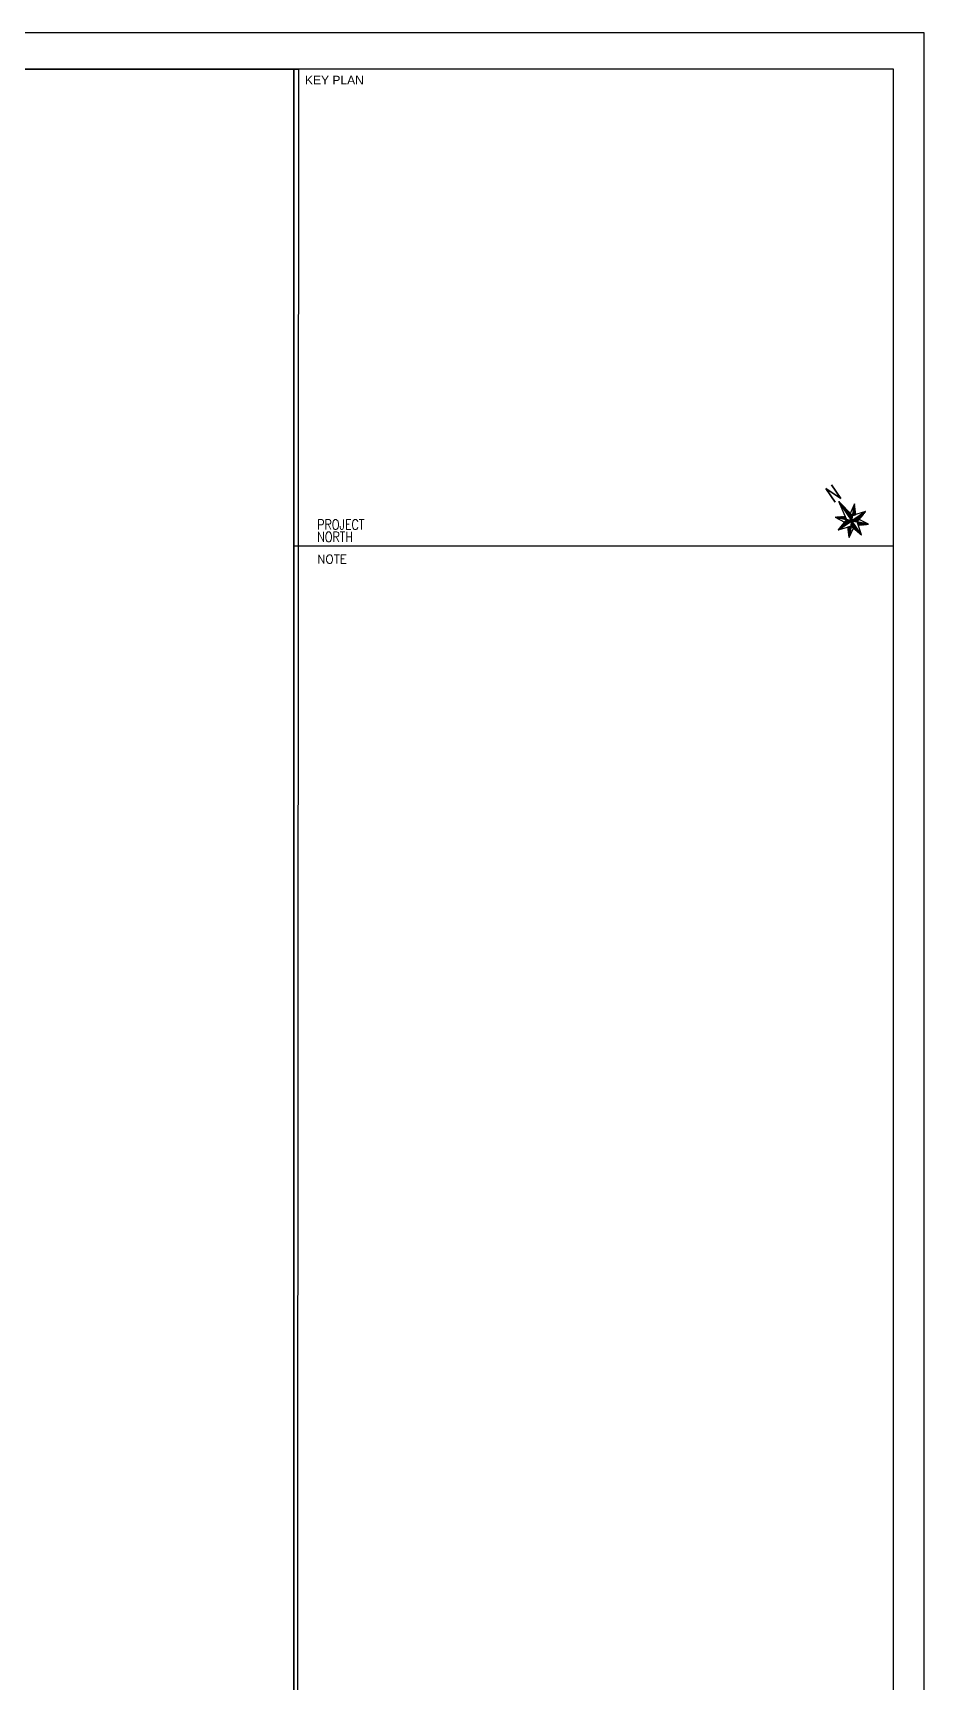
# Model space of a CAD drawing. Header units: millimetres. Extents: x -18 to 822, y 1518 to 2130.
# Drawn here: x 674.3 to 822, y 1856.5 to 2129.9 of the extents above; entities that cross this region are included whole.
import ezdxf
from ezdxf.enums import TextEntityAlignment as Align

# ---------------------------------------------------------------- set-up
doc = ezdxf.new("R2010")
doc.units = ezdxf.units.MM
doc.styles.add('A1 Frame Description$0$TAGS', font='romans__.ttf', dxfattribs={"width": 0.8})
doc.styles.add('CHINESE', font='simplex_.ttf', dxfattribs={"width": 0.8, "bigfont": 'bigfont.shx'})
doc.styles.add('STDTEXT', font='simplex.shx', dxfattribs={"bigfont": 'china.shx'})

# ---------------------------------------------------------------- blocks, each defined once
blk = doc.blocks.new('L22-11')
at = {"color": 0}
for p, q in [((-0.22, 0.25), (0, 1.41)), ((0, 1.41), (0, 0)), ((0.22, 0.24), (0, 1.41)), ((0, 1.41), (0, 1.41)), ((0, 1.4), (0, 1.4)), ((0, 1.39), (0, 1.39)), ((0, 1.38), (0.01, 1.38)), ((0, 1.38), (0.01, 1.38)), ((0, 1.37), (0.01, 1.37)), ((0, 1.36), (0.01, 1.36)), ((0, 1.35), (0.01, 1.35)), ((0, 1.34), (0.01, 1.34)), ((0, 1.34), (0.01, 1.34)), ((0, 1.33), (0.02, 1.33)), ((0, 1.32), (0.02, 1.32)), ((0, 1.31), (0.02, 1.31)), ((0, 1.3), (0.02, 1.3)), ((0, 1.3), (0.02, 1.3)), ((0, 1.29), (0.02, 1.29)), ((0, 1.28), (0.03, 1.28)), ((0, 1.27), (0.03, 1.27)), ((0, 1.26), (0.03, 1.26)), ((0, 1.26), (0.03, 1.26)), ((0, 1.25), (0.03, 1.25)), ((0, 1.24), (0.03, 1.24)), ((0, 1.23), (0.03, 1.23)), ((0, 1.22), (0.04, 1.22)), ((0, 1.22), (0.04, 1.22)), ((0, 1.21), (0.04, 1.21)), ((0, 1.2), (0.04, 1.2)), ((0, 1.19), (0.04, 1.19)), ((0, 1.18), (0.05, 1.18)), ((0, 1.18), (0.04, 1.18)), ((0, 1.17), (0.05, 1.17)), ((0, 1.16), (0.05, 1.16)), ((0, 1.15), (0.05, 1.15)), ((0, 1.14), (0.05, 1.14)), ((0, 1.13), (0.05, 1.13)), ((0, 1.13), (0.05, 1.13)), ((0, 1.12), (0.06, 1.12)), ((0, 1.11), (0.06, 1.11)), ((0, 1.1), (0.06, 1.1)), ((0, 1.09), (0.06, 1.09)), ((0, 1.09), (0.06, 1.09)), ((0, 1.08), (0.06, 1.08)), ((0, 1.07), (0.07, 1.07)), ((0, 1.06), (0.07, 1.06)), ((0, -1.05), (0, 1.05)), ((0, 1.05), (0.07, 1.05)), ((0, 1.05), (0.07, 1.05)), ((0, 1.04), (0.07, 1.04)), ((0, 1.03), (0.07, 1.03)), ((0, 1.02), (0.07, 1.02)), ((0, 1.01), (0.08, 1.01)), ((0, 1.01), (0.08, 1.01)), ((-0.22, 0.24), (-1, 0)), ((-0.22, 0.24), (-1, 0)), ((-1, 0), (1, 0)), ((-1, 0), (-0.22, -0.24)), ((-1, 0), (0, 0)), ((-0.99, 0), (0, 0)), ((-0.96, 0.01), (-0.01, 0.01)), ((-0.93, 0.02), (-0.02, 0.02)), ((-0.91, 0.03), (-0.03, 0.03)), ((-0.88, 0.04), (-0.04, 0.04)), ((-0.85, 0.05), (-0.04, 0.05)), ((-0.83, 0.05), (-0.05, 0.05)), ((-0.8, 0.06), (-0.06, 0.06)), ((-0.77, 0.07), (-0.07, 0.07)), ((-0.75, 0.08), (-0.07, 0.08)), ((-0.72, 0.09), (-0.08, 0.09)), ((0.71, -0.75), (-0.71, 0.75)), ((-0.71, -0.75), (0.71, 0.75)), ((-0.71, 0.75), (-0.41, 0.18)), ((-0.71, 0.75), (-0.18, 0.44)), ((-0.22, 0.24), (-0.71, 0.75)), ((-0.71, 0.74), (-0.7, 0.74)), ((-0.71, -0.75), (0, 0)), ((-0.71, -0.75), (0, 0)), ((-0.7, 0.73), (-0.69, 0.73)), ((-0.7, 0.09), (-0.09, 0.09)), ((-0.69, 0.73), (-0.68, 0.73)), ((-0.68, 0.72), (-0.66, 0.72)), ((-0.67, 0.71), (-0.65, 0.71)), ((-0.67, 0.7), (-0.63, 0.7)), ((-0.67, 0.1), (-0.1, 0.1)), ((-0.66, 0.69), (-0.62, 0.69)), ((-0.65, 0.69), (-0.61, 0.69)), ((-0.64, 0.68), (-0.59, 0.68)), ((-0.64, 0.67), (-0.58, 0.67)), ((-0.64, 0.11), (-0.1, 0.11)), ((-0.63, 0.66), (-0.56, 0.66)), ((-0.62, 0.65), (-0.55, 0.65)), ((-0.62, 0.12), (-0.11, 0.12)), ((-0.61, 0.65), (-0.54, 0.65)), ((-0.61, 0.64), (-0.52, 0.64)), ((-0.6, 0.63), (-0.51, 0.63)), ((-0.59, 0.62), (-0.5, 0.62)), ((-0.59, 0.13), (-0.12, 0.13)), ((-0.58, 0.61), (-0.47, 0.61)), ((-0.58, 0.61), (-0.48, 0.61)), ((-0.57, 0.6), (-0.45, 0.6)), ((-0.56, 0.59), (-0.44, 0.59)), ((-0.56, 0.13), (-0.13, 0.13)), ((-0.55, 0.58), (-0.43, 0.58)), ((-0.55, 0.57), (-0.41, 0.57)), ((-0.54, 0.57), (-0.4, 0.57)), ((-0.54, 0.14), (-0.13, 0.14)), ((-0.53, 0.56), (-0.39, 0.56)), ((-0.52, 0.55), (-0.37, 0.55)), ((-0.51, 0.54), (-0.36, 0.54)), ((-0.51, 0.53), (-0.34, 0.53)), ((-0.51, 0.15), (-0.14, 0.15)), ((-0.5, 0.53), (-0.33, 0.53)), ((-0.49, 0.52), (-0.32, 0.52)), ((-0.48, 0.51), (-0.3, 0.51)), ((-0.48, 0.5), (-0.29, 0.5)), ((-0.48, 0.16), (-0.15, 0.16)), ((-0.47, 0.49), (-0.27, 0.49)), ((-0.46, 0.49), (-0.26, 0.49)), ((-0.46, 0.17), (-0.16, 0.17)), ((-0.45, 0.48), (-0.25, 0.48)), ((-0.45, 0.47), (-0.23, 0.47)), ((-0.44, 0.46), (-0.22, 0.46)), ((-0.43, 0.45), (-0.21, 0.45)), ((-0.43, 0.17), (-0.16, 0.17)), ((-0.42, 0.45), (-0.19, 0.45)), ((-0.42, 0.44), (-0.18, 0.44)), ((-0.41, 0.43), (-0.19, 0.43)), ((-0.41, 0.18), (-0.17, 0.18)), ((-0.4, 0.42), (-0.19, 0.42)), ((-0.39, 0.41), (-0.19, 0.41)), ((-0.39, 0.41), (-0.19, 0.41)), ((-0.38, 0.4), (-0.19, 0.4)), ((-0.38, 0.19), (-0.18, 0.19)), ((-0.37, 0.39), (-0.19, 0.39)), ((-0.36, 0.38), (-0.2, 0.38)), ((-0.35, 0.37), (-0.2, 0.37)), ((-0.35, 0.37), (-0.2, 0.37)), ((-0.35, 0.2), (-0.19, 0.2)), ((-0.34, 0.36), (-0.2, 0.36)), ((-0.33, 0.35), (-0.2, 0.35)), ((-0.33, 0.21), (-0.2, 0.21)), ((-0.32, 0.34), (-0.2, 0.34)), ((-0.32, 0.33), (-0.2, 0.33)), ((-0.31, 0.33), (-0.21, 0.33)), ((-0.3, 0.32), (-0.21, 0.32)), ((-0.3, 0.21), (-0.2, 0.21)), ((-0.29, 0.31), (-0.21, 0.31)), ((-0.29, 0.3), (-0.21, 0.3)), ((-0.28, 0.29), (-0.21, 0.29)), ((-0.27, 0.29), (-0.21, 0.29)), ((-0.27, 0.22), (-0.21, 0.22)), ((-0.26, 0.28), (-0.22, 0.28)), ((-0.26, 0.27), (-0.22, 0.27)), ((-0.25, 0.26), (-0.22, 0.26)), ((-0.25, 0.23), (-0.22, 0.23)), ((-0.24, 0.25), (-0.22, 0.25)), ((-0.23, 0.25), (-0.22, 0.25)), ((-0.23, 0.24), (-0.22, 0.24)), ((-0.22, 0.25), (-0.22, 0.24)), ((0, 0), (-0.22, 0.24)), ((0, 0), (-0.22, -0.24)), ((0, 1), (0.08, 1)), ((0, 0.99), (0.08, 0.99)), ((0, 0.98), (0.08, 0.98)), ((0, 0.97), (0.08, 0.97)), ((0, 0.97), (0.08, 0.97)), ((0, 0.96), (0.09, 0.96)), ((0, 0.95), (0.09, 0.95)), ((0, 0.94), (0.09, 0.94)), ((0, 0.93), (0.09, 0.93)), ((0, 0.93), (0.09, 0.93)), ((0, 0.92), (0.09, 0.92)), ((0, 0.91), (0.1, 0.91)), ((0, 0.9), (0.1, 0.9)), ((0, 0.89), (0.1, 0.89)), ((0, 0.89), (0.1, 0.89)), ((0, 0.88), (0.1, 0.88)), ((0, 0.87), (0.1, 0.87)), ((0, 0.86), (0.1, 0.86)), ((0, 0.85), (0.11, 0.85)), ((0, 0.85), (0.11, 0.85)), ((0, 0.84), (0.11, 0.84)), ((0, 0.83), (0.11, 0.83)), ((0, 0.82), (0.11, 0.82)), ((0, 0.81), (0.12, 0.81)), ((0, 0.81), (0.11, 0.81)), ((0, 0.8), (0.12, 0.8)), ((0, 0.79), (0.12, 0.79)), ((0, 0.78), (0.12, 0.78)), ((0, 0.77), (0.12, 0.77)), ((0, 0.77), (0.12, 0.77)), ((0, 0.76), (0.12, 0.76)), ((0, 0.75), (0.13, 0.75)), ((0, 0.74), (0.13, 0.74)), ((0, 0.73), (0.13, 0.73)), ((0, 0.73), (0.13, 0.73)), ((0, 0.72), (0.13, 0.72)), ((0, 0.71), (0.13, 0.71)), ((0, 0.7), (0.14, 0.7)), ((0, 0.69), (0.14, 0.69)), ((0, 0.69), (0.14, 0.69)), ((0, 0.68), (0.14, 0.68)), ((0, 0.67), (0.14, 0.67)), ((0, 0.66), (0.14, 0.66)), ((0, 0.65), (0.14, 0.65)), ((0, 0.65), (0.15, 0.65)), ((0, 0.64), (0.15, 0.64)), ((0, 0.63), (0.15, 0.63)), ((0, 0.62), (0.15, 0.62)), ((0, 0.61), (0.15, 0.61)), ((0, 0.61), (0.15, 0.61)), ((0, 0.6), (0.16, 0.6)), ((0, 0.59), (0.16, 0.59)), ((0, 0.58), (0.16, 0.58)), ((0, 0.57), (0.16, 0.57)), ((0, 0.57), (0.16, 0.57)), ((0, 0.56), (0.16, 0.56)), ((0, 0.55), (0.16, 0.55)), ((0, 0.54), (0.17, 0.54)), ((0, 0.53), (0.17, 0.53)), ((0, 0.53), (0.17, 0.53)), ((0, 0.52), (0.17, 0.52)), ((0, 0.51), (0.17, 0.51)), ((0, 0.5), (0.17, 0.5)), ((0, 0.49), (0.18, 0.49)), ((0, 0.49), (0.18, 0.49)), ((0, 0.48), (0.18, 0.48)), ((0, 0.47), (0.18, 0.47)), ((0, 0.46), (0.18, 0.46)), ((0, 0.45), (0.18, 0.45)), ((0, 0.45), (0.18, 0.45)), ((0, 0.44), (0.19, 0.44)), ((0, 0.43), (0.19, 0.43)), ((0, 0.42), (0.19, 0.42)), ((0, 0.41), (0.19, 0.41)), ((0, 0.41), (0.19, 0.41)), ((0, 0.4), (0.19, 0.4)), ((0, 0.39), (0.2, 0.39)), ((0, 0.38), (0.2, 0.38)), ((0, 0.37), (0.2, 0.37)), ((0, 0.37), (0.2, 0.37)), ((0, 0.36), (0.2, 0.36)), ((0, 0.35), (0.2, 0.35)), ((0, 0.34), (0.2, 0.34)), ((0, 0.33), (0.21, 0.33)), ((0, 0.33), (0.21, 0.33)), ((0, 0.32), (0.21, 0.32)), ((0, 0.31), (0.21, 0.31)), ((0, 0.3), (0.21, 0.3)), ((0, 0.29), (0.21, 0.29)), ((0, 0.29), (0.21, 0.29)), ((0, 0.28), (0.22, 0.28)), ((0, 0.27), (0.22, 0.27)), ((0, 0.26), (0.22, 0.26)), ((0, 0.25), (0.22, 0.25)), ((0, 0.25), (0.22, 0.25)), ((0, 0), (0.22, 0.24)), ((0, 0.24), (0.22, 0.24)), ((0, 0.23), (0.22, 0.23)), ((0, 0.22), (0.21, 0.22)), ((0, 0.21), (0.2, 0.21)), ((0, 0.21), (0.2, 0.21)), ((0, 0.2), (0.19, 0.2)), ((0, 0.19), (0.18, 0.19)), ((0, 0.18), (0.17, 0.18)), ((0, 0.17), (0.16, 0.17)), ((0, 0.17), (0.16, 0.17)), ((0, 0.16), (0.15, 0.16)), ((0, 0.15), (0.14, 0.15)), ((0, 0.14), (0.13, 0.14)), ((0, 0.13), (0.13, 0.13)), ((0, 0.13), (0.12, 0.13)), ((0, 0.12), (0.11, 0.12)), ((0, 0.11), (0.1, 0.11)), ((0, 0.1), (0.1, 0.1)), ((0, 0.09), (0.09, 0.09)), ((0, 0.09), (0.08, 0.09)), ((0, 0.08), (0.07, 0.08)), ((0, 0.07), (0.07, 0.07)), ((0, 0.06), (0.06, 0.06)), ((0, 0.05), (0.05, 0.05)), ((0, 0.05), (0.04, 0.05)), ((0, 0.04), (0.04, 0.04)), ((0, 0.03), (0.03, 0.03)), ((0, 0.02), (0.02, 0.02)), ((0, 0.01), (0.01, 0.01)), ((0, -1.05), (0, 0)), ((0, 0), (0.22, -0.24)), ((1, 0), (0, 0)), ((0, 0), (0, 0)), ((0, 0), (0, 0)), ((0.71, 0.75), (0.19, 0.44)), ((0.71, 0.75), (0.22, 0.24)), ((1, 0), (0.22, 0.24)), ((0.22, 0.24), (0.41, 0.18)), ((0.22, -0.24), (1, 0)), ((0.22, -0.24), (1, 0)), ((0.23, 0.25), (0.45, 0.25)), ((0.23, 0.24), (0.44, 0.24)), ((0.24, 0.25), (0.45, 0.25)), ((0.25, 0.26), (0.45, 0.26)), ((0.25, 0.23), (0.44, 0.23)), ((0.26, 0.28), (0.46, 0.28)), ((0.26, 0.27), (0.46, 0.27)), ((0.27, 0.29), (0.47, 0.29)), ((0.27, 0.22), (0.43, 0.22)), ((0.28, 0.29), (0.47, 0.29)), ((0.29, 0.31), (0.48, 0.31)), ((0.29, 0.3), (0.48, 0.3)), ((0.3, 0.32), (0.48, 0.32)), ((0.3, 0.21), (0.43, 0.21)), ((0.31, 0.33), (0.49, 0.33)), ((0.32, 0.34), (0.5, 0.34)), ((0.32, 0.33), (0.49, 0.33)), ((0.33, 0.35), (0.5, 0.35)), ((0.33, 0.21), (0.42, 0.21)), ((0.34, 0.36), (0.5, 0.36)), ((0.35, 0.37), (0.51, 0.37)), ((0.35, 0.37), (0.51, 0.37)), ((0.35, 0.2), (0.42, 0.2)), ((0.36, 0.38), (0.52, 0.38)), ((0.37, 0.39), (0.52, 0.39)), ((0.38, 0.4), (0.53, 0.4)), ((0.38, 0.19), (0.42, 0.19)), ((0.39, 0.41), (0.53, 0.41)), ((0.39, 0.41), (0.53, 0.41)), ((0.4, 0.42), (0.54, 0.42)), ((0.41, 0.18), (0.71, 0.75)), ((0.41, 0.18), (0.71, 0.75)), ((0.41, 0.43), (0.54, 0.43)), ((0.41, 0.18), (0.41, 0.18)), ((0.42, 0.45), (0.55, 0.45)), ((0.42, 0.44), (0.55, 0.44)), ((0.43, 0.45), (0.56, 0.45)), ((0.44, 0.46), (0.56, 0.46)), ((0.45, 0.48), (0.57, 0.48)), ((0.45, 0.47), (0.56, 0.47)), ((0.46, 0.49), (0.57, 0.49)), ((0.47, 0.49), (0.58, 0.49)), ((0.48, 0.51), (0.58, 0.51)), ((0.48, 0.5), (0.58, 0.5)), ((0.49, 0.52), (0.59, 0.52)), ((0.5, 0.53), (0.59, 0.53)), ((0.51, 0.54), (0.6, 0.54)), ((0.51, 0.53), (0.6, 0.53)), ((0.52, 0.55), (0.61, 0.55)), ((0.53, 0.56), (0.61, 0.56)), ((0.54, 0.57), (0.61, 0.57)), ((0.55, 0.58), (0.62, 0.58)), ((0.55, 0.57), (0.62, 0.57)), ((0.56, 0.59), (0.63, 0.59)), ((0.57, 0.6), (0.63, 0.6)), ((0.58, 0.61), (0.64, 0.61)), ((0.58, 0.61), (0.64, 0.61)), ((0.59, 0.62), (0.64, 0.62)), ((0.6, 0.63), (0.65, 0.63)), ((0.61, 0.65), (0.66, 0.65)), ((0.61, 0.64), (0.65, 0.64)), ((0.62, 0.65), (0.66, 0.65)), ((0.63, 0.66), (0.66, 0.66)), ((0.64, 0.68), (0.67, 0.68)), ((0.64, 0.67), (0.67, 0.67)), ((0.65, 0.69), (0.68, 0.69)), ((0.66, 0.69), (0.68, 0.69)), ((0.67, 0.71), (0.69, 0.71)), ((0.67, 0.7), (0.69, 0.7)), ((0.68, 0.72), (0.69, 0.72)), ((0.69, 0.73), (0.7, 0.73)), ((0.7, 0.73), (0.7, 0.73)), ((0.71, 0.74), (0.71, 0.74)), ((-0.41, -0.18), (-0.71, -0.75)), ((-0.71, -0.75), (-0.41, -0.18)), ((-0.22, -0.24), (-0.71, -0.75)), ((-0.71, -0.75), (-0.17, -0.43)), ((-0.71, -0.74), (-0.7, -0.74)), ((-0.7, -0.72), (-0.69, -0.72)), ((-0.7, -0.73), (-0.7, -0.73)), ((-0.69, -0.71), (-0.67, -0.71)), ((-0.69, -0.72), (-0.68, -0.72)), ((-0.68, -0.68), (-0.65, -0.68)), ((-0.68, -0.69), (-0.66, -0.69)), ((-0.68, -0.7), (-0.67, -0.7)), ((-0.67, -0.67), (-0.63, -0.67)), ((-0.67, -0.68), (-0.64, -0.68)), ((-0.66, -0.64), (-0.61, -0.64)), ((-0.66, -0.65), (-0.62, -0.65)), ((-0.66, -0.66), (-0.63, -0.66)), ((-0.65, -0.63), (-0.6, -0.63)), ((-0.65, -0.64), (-0.6, -0.64)), ((-0.64, -0.61), (-0.58, -0.61)), ((-0.64, -0.62), (-0.59, -0.62)), ((-0.63, -0.59), (-0.56, -0.59)), ((-0.63, -0.6), (-0.57, -0.6)), ((-0.63, -0.6), (-0.57, -0.6)), ((-0.62, -0.57), (-0.54, -0.57)), ((-0.62, -0.58), (-0.55, -0.58)), ((-0.61, -0.56), (-0.53, -0.56)), ((-0.61, -0.56), (-0.54, -0.56)), ((-0.6, -0.53), (-0.51, -0.53)), ((-0.6, -0.54), (-0.51, -0.54)), ((-0.6, -0.55), (-0.52, -0.55)), ((-0.59, -0.52), (-0.49, -0.52)), ((-0.59, -0.52), (-0.5, -0.52)), ((-0.58, -0.49), (-0.47, -0.49)), ((-0.58, -0.5), (-0.47, -0.5)), ((-0.58, -0.51), (-0.48, -0.51)), ((-0.57, -0.48), (-0.45, -0.48)), ((-0.57, -0.48), (-0.46, -0.48)), ((-0.56, -0.46), (-0.44, -0.46)), ((-0.56, -0.47), (-0.44, -0.47)), ((-0.55, -0.44), (-0.42, -0.44)), ((-0.55, -0.44), (-0.41, -0.44)), ((-0.55, -0.45), (-0.43, -0.45)), ((-0.54, -0.42), (-0.4, -0.42)), ((-0.54, -0.43), (-0.41, -0.43)), ((-0.53, -0.4), (-0.38, -0.4)), ((-0.53, -0.41), (-0.39, -0.41)), ((-0.52, -0.38), (-0.36, -0.38)), ((-0.52, -0.39), (-0.37, -0.39)), ((-0.52, -0.4), (-0.38, -0.4)), ((-0.51, -0.36), (-0.35, -0.36)), ((-0.51, -0.37), (-0.35, -0.37)), ((-0.5, -0.34), (-0.32, -0.34)), ((-0.5, -0.35), (-0.33, -0.35)), ((-0.5, -0.36), (-0.34, -0.36)), ((-0.49, -0.32), (-0.31, -0.32)), ((-0.49, -0.33), (-0.32, -0.33)), ((-0.48, -0.31), (-0.29, -0.31)), ((-0.48, -0.32), (-0.3, -0.32)), ((-0.47, -0.28), (-0.27, -0.28)), ((-0.47, -0.29), (-0.28, -0.29)), ((-0.47, -0.3), (-0.28, -0.3)), ((-0.46, -0.27), (-0.25, -0.27)), ((-0.46, -0.28), (-0.26, -0.28)), ((-0.45, -0.24), (-0.23, -0.24)), ((-0.45, -0.25), (-0.24, -0.25)), ((-0.45, -0.26), (-0.25, -0.26)), ((-0.44, -0.23), (-0.25, -0.23)), ((-0.44, -0.24), (-0.23, -0.24)), ((-0.43, -0.21), (-0.31, -0.21)), ((-0.43, -0.22), (-0.28, -0.22)), ((-0.42, -0.19), (-0.39, -0.19)), ((-0.42, -0.2), (-0.33, -0.2)), ((-0.42, -0.2), (-0.36, -0.2)), ((-0.41, -0.18), (-0.22, -0.24)), ((-0.41, -0.18), (-0.41, -0.18)), ((-0.22, -0.23), (0, -0.23)), ((-0.22, -0.24), (0, -1.05)), ((-0.22, -0.24), (0, -1.05)), ((-0.22, -0.24), (0, -0.24)), ((-0.22, -0.24), (0, -0.24)), ((-0.22, -0.25), (0, -0.25)), ((-0.22, -0.26), (0, -0.26)), ((-0.22, -0.27), (0, -0.27)), ((-0.21, -0.22), (0, -0.22)), ((-0.21, -0.28), (0, -0.28)), ((-0.21, -0.28), (0, -0.28)), ((-0.21, -0.29), (0, -0.29)), ((-0.21, -0.3), (0, -0.3)), ((-0.2, -0.21), (0, -0.21)), ((-0.2, -0.31), (0, -0.31)), ((-0.2, -0.32), (0, -0.32)), ((-0.2, -0.32), (0, -0.32)), ((-0.2, -0.33), (0, -0.33)), ((-0.2, -0.34), (0, -0.34)), ((-0.19, -0.2), (0, -0.2)), ((-0.19, -0.2), (0, -0.2)), ((-0.19, -0.35), (0, -0.35)), ((-0.19, -0.36), (0, -0.36)), ((-0.19, -0.36), (0, -0.36)), ((-0.19, -0.37), (0, -0.37)), ((-0.19, -0.38), (0, -0.38)), ((-0.18, -0.19), (0, -0.19)), ((-0.18, -0.39), (0, -0.39)), ((-0.18, -0.4), (0, -0.4)), ((-0.18, -0.4), (0, -0.4)), ((-0.18, -0.41), (0, -0.41)), ((-0.17, -0.18), (0, -0.18)), ((-0.17, -0.42), (0, -0.42)), ((-0.17, -0.43), (0, -0.43)), ((-0.17, -0.44), (0, -0.44)), ((-0.17, -0.44), (0, -0.44)), ((-0.17, -0.45), (0, -0.45)), ((-0.16, -0.16), (0, -0.16)), ((-0.16, -0.17), (0, -0.17)), ((-0.16, -0.46), (0, -0.46)), ((-0.16, -0.47), (0, -0.47)), ((-0.16, -0.48), (0, -0.48)), ((-0.16, -0.48), (0, -0.48)), ((-0.15, -0.16), (0, -0.16)), ((-0.15, -0.49), (0, -0.49)), ((-0.15, -0.5), (0, -0.5)), ((-0.15, -0.51), (0, -0.51)), ((-0.15, -0.52), (0, -0.52)), ((-0.15, -0.52), (0, -0.52)), ((-0.14, -0.15), (0, -0.15)), ((-0.14, -0.53), (0, -0.53)), ((-0.14, -0.54), (0, -0.54)), ((-0.14, -0.55), (0, -0.55)), ((-0.14, -0.56), (0, -0.56)), ((-0.13, -0.14), (0, -0.14)), ((-0.13, -0.56), (0, -0.56)), ((-0.13, -0.57), (0, -0.57)), ((-0.13, -0.58), (0, -0.58)), ((-0.13, -0.59), (0, -0.59)), ((-0.13, -0.6), (0, -0.6)), ((-0.12, -0.12), (0, -0.12)), ((-0.12, -0.13), (0, -0.13)), ((-0.12, -0.6), (0, -0.6)), ((-0.12, -0.61), (0, -0.61)), ((-0.12, -0.62), (0, -0.62)), ((-0.12, -0.63), (0, -0.63)), ((-0.11, -0.12), (0, -0.12)), ((-0.11, -0.64), (0, -0.64)), ((-0.11, -0.64), (0, -0.64)), ((-0.11, -0.65), (0, -0.65)), ((-0.11, -0.66), (0, -0.66)), ((-0.11, -0.67), (0, -0.67)), ((-0.1, -0.11), (0, -0.11)), ((-0.1, -0.68), (0, -0.68)), ((-0.1, -0.68), (0, -0.68)), ((-0.1, -0.69), (0, -0.69)), ((-0.1, -0.7), (0, -0.7)), ((-0.09, -0.09), (0, -0.09)), ((-0.09, -0.1), (0, -0.1)), ((-0.09, -0.71), (0, -0.71)), ((-0.09, -0.72), (0, -0.72)), ((-0.09, -0.72), (0, -0.72)), ((-0.09, -0.73), (0, -0.73)), ((-0.09, -0.74), (0, -0.74)), ((-0.08, -0.08), (0, -0.08)), ((-0.08, -0.75), (0, -0.75)), ((-0.08, -0.76), (0, -0.76)), ((-0.08, -0.76), (0, -0.76)), ((-0.08, -0.77), (0, -0.77)), ((-0.08, -0.78), (0, -0.78)), ((-0.07, -0.08), (0, -0.08)), ((-0.07, -0.79), (0, -0.79)), ((-0.07, -0.8), (0, -0.8)), ((-0.07, -0.8), (0, -0.8)), ((-0.07, -0.81), (0, -0.81)), ((-0.06, -0.06), (0, -0.06)), ((-0.06, -0.07), (0, -0.07)), ((-0.06, -0.82), (0, -0.82)), ((-0.06, -0.83), (0, -0.83)), ((-0.06, -0.84), (0, -0.84)), ((-0.06, -0.84), (0, -0.84)), ((-0.06, -0.85), (0, -0.85)), ((-0.05, -0.05), (0, -0.05)), ((-0.05, -0.86), (0, -0.86)), ((-0.05, -0.87), (0, -0.87)), ((-0.05, -0.88), (0, -0.88)), ((-0.05, -0.88), (0, -0.88)), ((-0.04, -0.04), (0, -0.04)), ((-0.04, -0.89), (0, -0.89)), ((-0.04, -0.9), (0, -0.9)), ((-0.04, -0.91), (0, -0.91)), ((-0.04, -0.92), (0, -0.92)), ((-0.04, -0.92), (0, -0.92)), ((-0.03, -0.03), (0, -0.03)), ((-0.03, -0.04), (0, -0.04)), ((-0.03, -0.93), (0, -0.93)), ((-0.03, -0.94), (0, -0.94)), ((-0.03, -0.95), (0, -0.95)), ((-0.03, -0.96), (0, -0.96)), ((-0.02, -0.02), (0, -0.02)), ((-0.02, -0.96), (0, -0.96)), ((-0.02, -0.97), (0, -0.97)), ((-0.02, -0.98), (0, -0.98)), ((-0.02, -0.99), (0, -0.99)), ((-0.02, -1), (0, -1)), ((-0.01, -0.01), (0, -0.01)), ((0, 0), (0, 0)), ((0, 0), (0.99, 0)), ((0, -1.05), (0.22, -0.24)), ((0.01, -0.01), (0.97, -0.01)), ((0.02, -0.02), (0.94, -0.02)), ((0.03, -0.03), (0.91, -0.03)), ((0.03, -0.04), (0.89, -0.04)), ((0.04, -0.04), (0.86, -0.04)), ((0.05, -0.05), (0.83, -0.05)), ((0.06, -0.06), (0.81, -0.06)), ((0.06, -0.07), (0.78, -0.07)), ((0.07, -0.08), (0.75, -0.08)), ((0.08, -0.08), (0.73, -0.08)), ((0.09, -0.09), (0.7, -0.09)), ((0.09, -0.1), (0.68, -0.1)), ((0.1, -0.11), (0.65, -0.11)), ((0.11, -0.12), (0.62, -0.12)), ((0.12, -0.12), (0.6, -0.12)), ((0.12, -0.13), (0.57, -0.13)), ((0.13, -0.14), (0.54, -0.14)), ((0.14, -0.15), (0.52, -0.15)), ((0.15, -0.16), (0.49, -0.16)), ((0.16, -0.16), (0.46, -0.16)), ((0.16, -0.17), (0.44, -0.17)), ((0.17, -0.18), (0.41, -0.18)), ((0.17, -0.43), (0.22, -0.24)), ((0.17, -0.42), (0.4, -0.42)), ((0.17, -0.43), (0.71, -0.75)), ((0.71, -0.75), (0.17, -0.43)), ((0.17, -0.43), (0.41, -0.43)), ((0.18, -0.19), (0.39, -0.19)), ((0.18, -0.39), (0.37, -0.39)), ((0.18, -0.4), (0.38, -0.4)), ((0.18, -0.4), (0.38, -0.4)), ((0.18, -0.41), (0.39, -0.41)), ((0.18, -0.44), (0.41, -0.44)), ((0.19, -0.2), (0.36, -0.2)), ((0.19, -0.2), (0.33, -0.2)), ((0.19, -0.35), (0.33, -0.35)), ((0.19, -0.36), (0.35, -0.36)), ((0.19, -0.36), (0.34, -0.36)), ((0.19, -0.37), (0.35, -0.37)), ((0.19, -0.38), (0.36, -0.38)), ((0.19, -0.44), (0.42, -0.44)), ((0.2, -0.21), (0.31, -0.21)), ((0.2, -0.31), (0.29, -0.31)), ((0.2, -0.32), (0.31, -0.32)), ((0.2, -0.32), (0.3, -0.32)), ((0.2, -0.33), (0.32, -0.33)), ((0.2, -0.34), (0.32, -0.34)), ((0.2, -0.45), (0.43, -0.45)), ((0.21, -0.22), (0.28, -0.22)), ((0.21, -0.28), (0.27, -0.28)), ((0.21, -0.28), (0.26, -0.28)), ((0.21, -0.29), (0.28, -0.29)), ((0.21, -0.3), (0.28, -0.3)), ((0.22, -0.23), (0.25, -0.23)), ((0.22, -0.24), (0.71, -0.75)), ((0.22, -0.24), (0.23, -0.24)), ((0.22, -0.24), (0.23, -0.24)), ((0.22, -0.25), (0.24, -0.25)), ((0.22, -0.26), (0.25, -0.26)), ((0.22, -0.27), (0.25, -0.27)), ((0.22, -0.46), (0.44, -0.46)), ((0.23, -0.47), (0.44, -0.47)), ((0.24, -0.48), (0.45, -0.48)), ((0.26, -0.48), (0.46, -0.48)), ((0.27, -0.49), (0.47, -0.49)), ((0.29, -0.5), (0.47, -0.5)), ((0.3, -0.51), (0.48, -0.51)), ((0.31, -0.52), (0.49, -0.52)), ((0.33, -0.52), (0.5, -0.52)), ((0.34, -0.53), (0.51, -0.53)), ((0.35, -0.54), (0.51, -0.54)), ((0.37, -0.55), (0.52, -0.55)), ((0.38, -0.56), (0.53, -0.56)), ((0.4, -0.56), (0.54, -0.56)), ((0.71, -0.75), (0.41, -0.18)), ((0.41, -0.57), (0.54, -0.57)), ((0.42, -0.58), (0.55, -0.58)), ((0.44, -0.59), (0.56, -0.59)), ((0.45, -0.6), (0.57, -0.6)), ((0.46, -0.6), (0.57, -0.6)), ((0.48, -0.61), (0.58, -0.61)), ((0.49, -0.62), (0.59, -0.62)), ((0.51, -0.63), (0.6, -0.63)), ((0.52, -0.64), (0.6, -0.64)), ((0.53, -0.64), (0.61, -0.64)), ((0.55, -0.65), (0.62, -0.65)), ((0.56, -0.66), (0.63, -0.66)), ((0.58, -0.67), (0.63, -0.67)), ((0.59, -0.68), (0.64, -0.68)), ((0.6, -0.68), (0.65, -0.68)), ((0.62, -0.69), (0.66, -0.69)), ((0.63, -0.7), (0.67, -0.7)), ((0.64, -0.71), (0.67, -0.71)), ((0.66, -0.72), (0.68, -0.72)), ((0.67, -0.72), (0.69, -0.72)), ((0.69, -0.73), (0.7, -0.73)), ((0.7, -0.74), (0.7, -0.74)), ((-0.01, -1), (0, -1)), ((-0.01, -1.01), (0, -1.01)), ((-0.01, -1.02), (0, -1.02)), ((-0.01, -1.03), (0, -1.03)), ((0, -1.04), (0, -1.04)), ((0, -1.04), (0, -1.04))]:
    blk.add_line(p, q, dxfattribs=at)
blk = doc.blocks.new('L22-11-1')
at = {"color": 0, "style": 'CHINESE', "width": 0.7}
blk.add_text('N', height=1, dxfattribs=at).set_placement((0, 0), align=Align.MIDDLE_CENTER)
blk = doc.blocks.new('A$C385A5F83')
at = {"xscale": 199.9999999999947, "yscale": 199.9999999999947, "zscale": 199.9999999999947, "rotation": 359.9954594701748}
for name, p in [('L22-11-1', (0, 400)), ('L22-11', (0, 0))]:
    blk.add_blockref(name, p, dxfattribs=at)
blk = doc.blocks.new('A$Ce967d797')
for p, q in [((409, 283), (0, 283)), ((409, 0), (409, 283)), ((406.53, 280.07), (2.47, 280.07)), ((358.11, 2.93), (358.11, 280.07)), ((406.53, 2.93), (406.53, 280.07)), ((358.11, 241.59), (406.53, 241.59))]:
    blk.add_line(p, q)
at = {"color": 8}
blk.add_line((403.38, 242.91), (402.95, 244.34), dxfattribs=at)
at = {"xscale": 0.006643793749977852, "yscale": 0.006643793749977852, "zscale": 0.006643793749977852, "rotation": 34.22609923089207}
blk.add_blockref('A$C385A5F83', (403.17, 243.63), dxfattribs=at)
at = {"style": 'A1 Frame Description$0$TAGS', "width": 0.809283}
for s, p in [('PROJECT', (360, 243.32)), ('NORTH', (360, 242.32)), ('NORTH', (360, 242.32))]:
    blk.add_text(s, height=0.807, dxfattribs=at).set_placement(p, align=Align.MIDDLE_LEFT)
at = {"style": 'STDTEXT', "width": 1.011603}
blk.add_text('NOTE', height=0.699, dxfattribs=at).set_placement((360, 240.18))
at = {"insert": (359.01, 279.55), "char_height": 0.6961, "attachment_point": 1, "style": 'STDTEXT'}
blk.add_mtext('{\\fArial|b0|i0|c0|p34;KEY PLAN}', dxfattribs=at)
blk = doc.blocks.new('A$C525b6b98')
at = {"xscale": 1.000475039848343, "yscale": 1.000475039848343, "zscale": 1.000475039848343}
blk.add_blockref('A$Ce967d797', (0, 0), dxfattribs=at)

msp = doc.modelspace()

# ---------------------------------------------------------------- linework, layer by layer
msp.add_lwpolyline([(-12.883, 2123.832), (718.279, 2123.832), (717.901, 1554.651), (-13.262, 1554.651)], close=True)
at = {"layer": 'DEFPOINTS'}
msp.add_lwpolyline([(-12.883, 2123.832), (717.523, 2123.832), (717.523, 1554.651), (-12.883, 1554.651)], close=True, dxfattribs=at)

# ---------------------------------------------------------------- block references
at = {"ltscale": 2, "xscale": 2.052814562332979, "yscale": 2.052814562332979, "zscale": 2.052814562332979}
msp.add_blockref('A$C525b6b98', (-17.959, 1548.63), dxfattribs=at)

doc.saveas('drawing.dxf')
